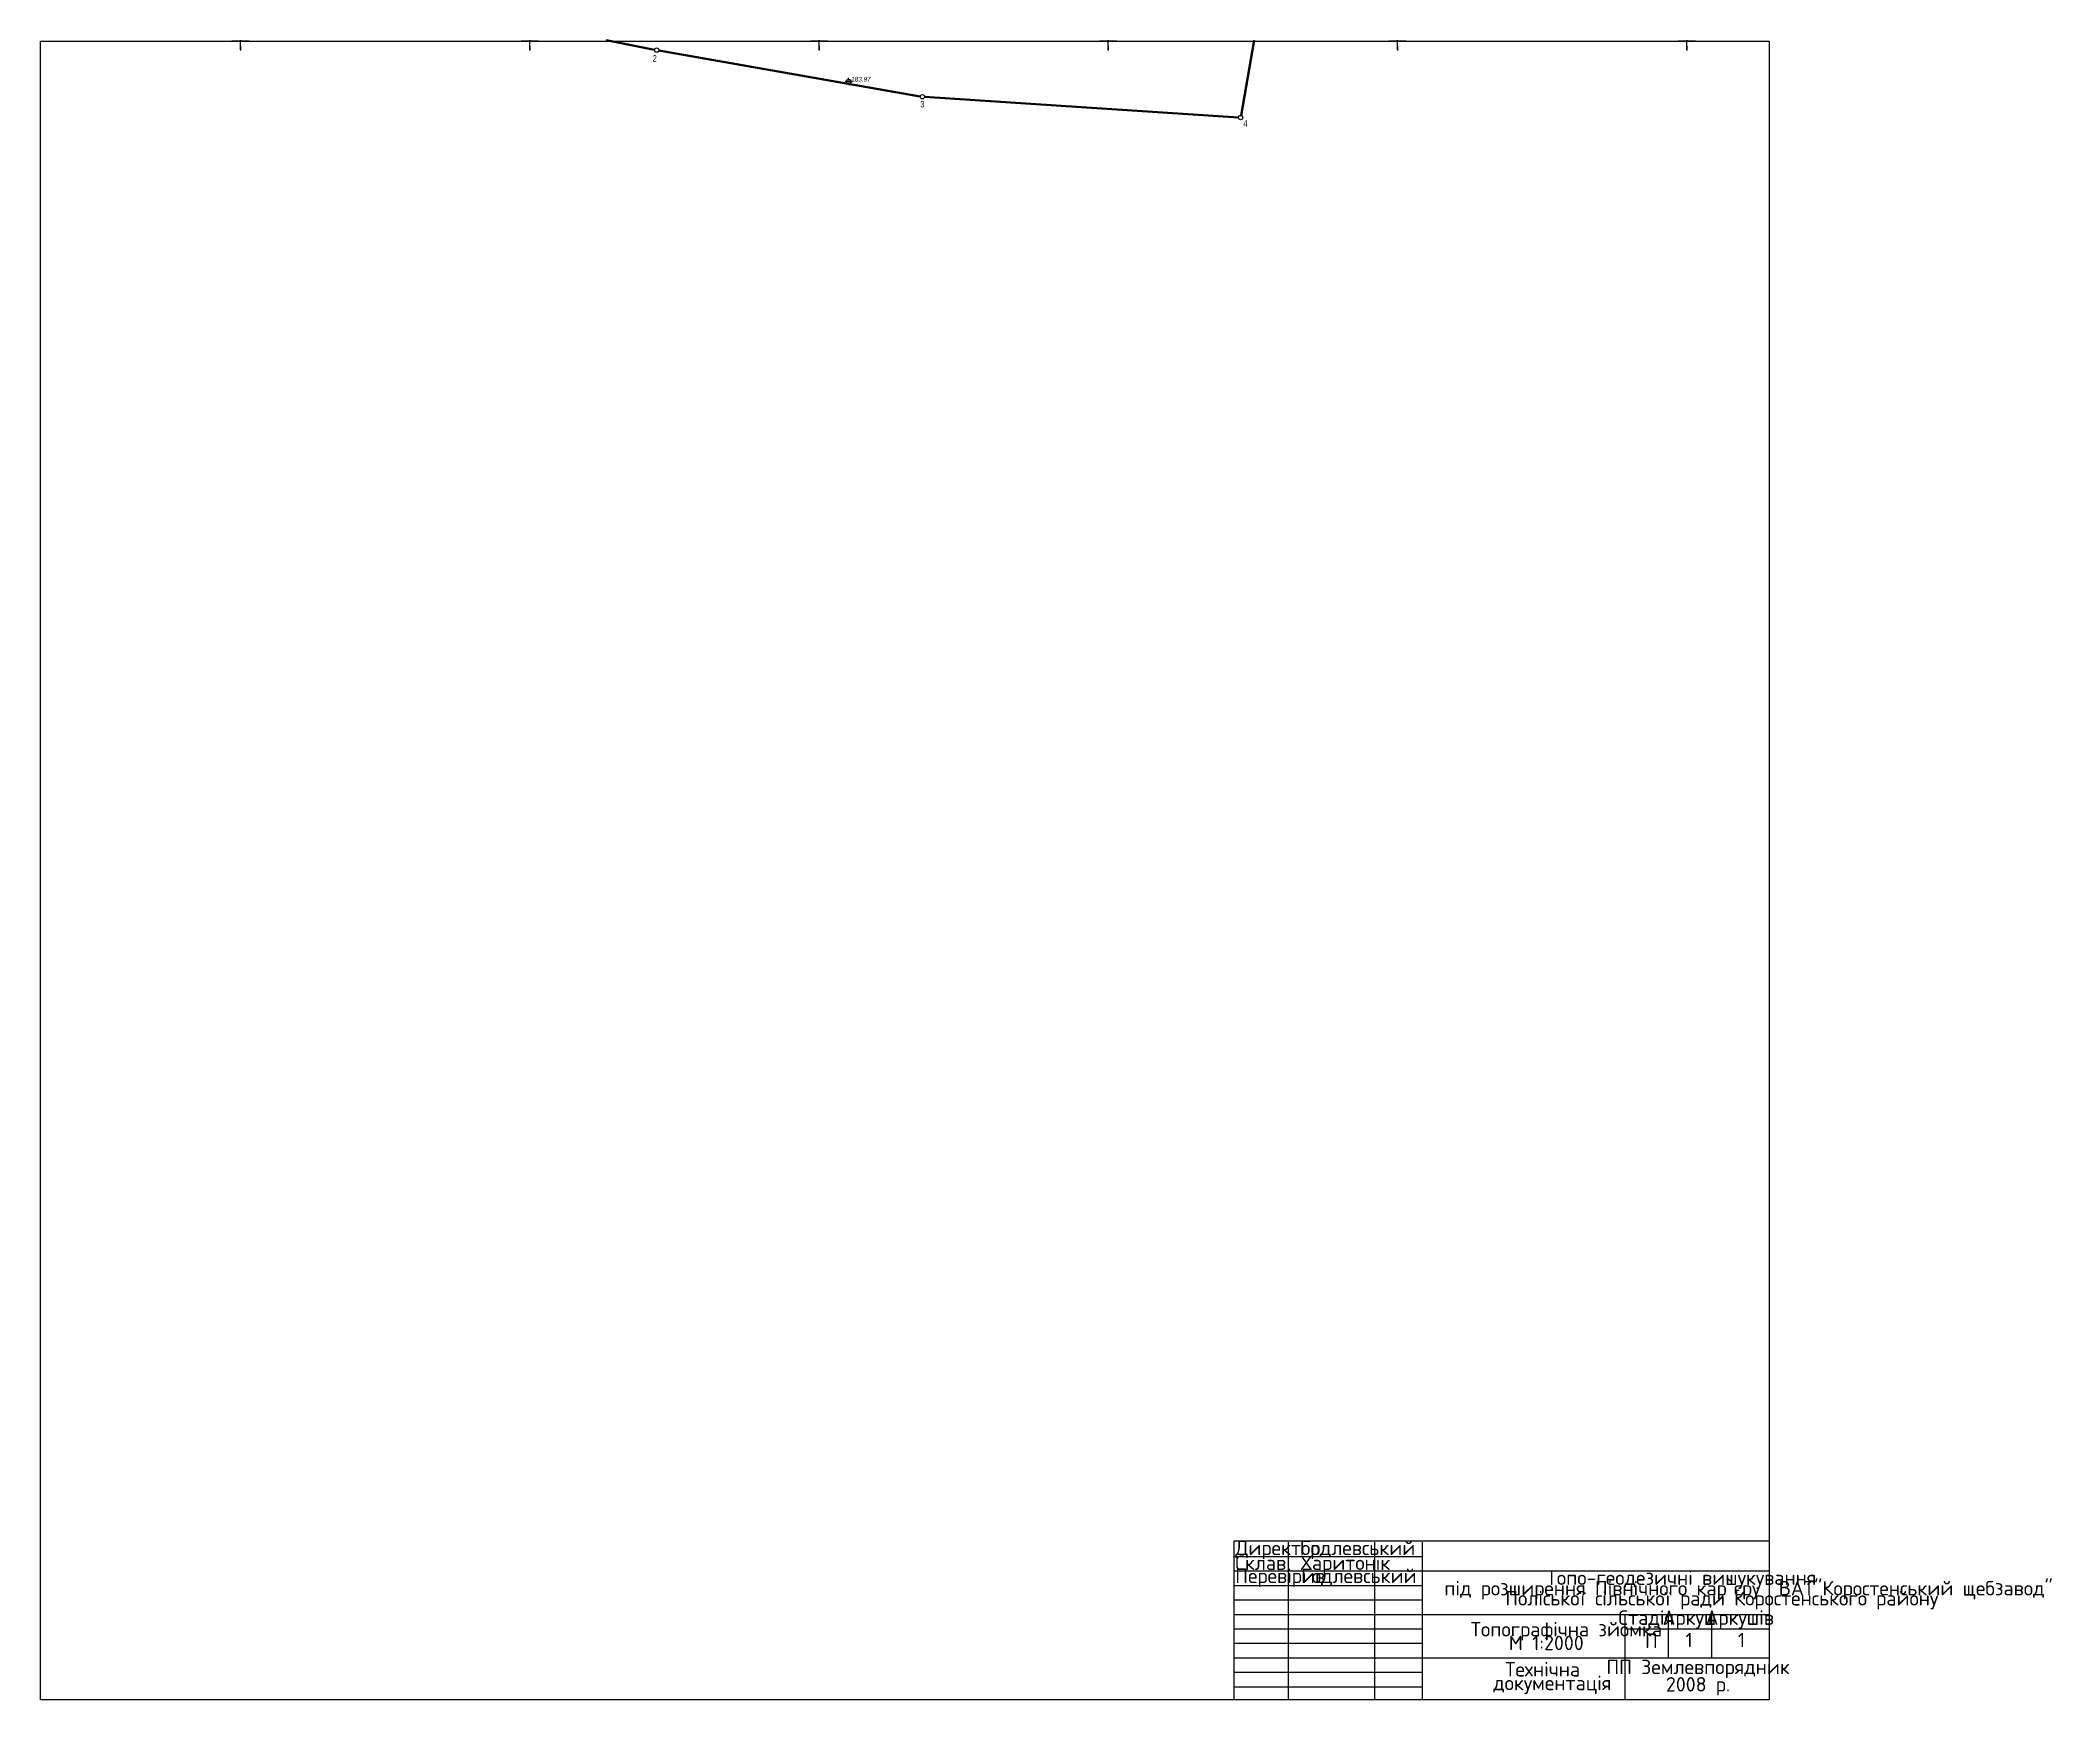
# Paper-space layout 'Layout1' of a CAD drawing. Header units: millimetres. Extents: x 0 to 695, y 0 to 574.
# The model-space entities are those that its viewports show. They can reach past a viewport. Long polylines and large blocks are cut down to what shows.
import ezdxf
from ezdxf.enums import TextEntityAlignment as Align

# ---------------------------------------------------------------- set-up
doc = ezdxf.new("R2010")
doc.units = ezdxf.units.MM
doc.header["$LTSCALE"] = 2
doc.header["$PDMODE"] = 32
doc.header["$PDSIZE"] = 0.3
doc.linetypes.add('DASHED2', pattern=[9.525, 6.35, -3.175])
doc.layers.add('Layer1', color=7, linetype='Continuous', plot=False)
for name, color, linetype in [('ВЫСОТЫ', 7, 'Continuous'), ('Гран1', 7, 'Continuous'), ('Гірничий відвід', 7, 'Continuous'), ('ИМЕНА', 7, 'Continuous'), ('кресты', 7, 'Continuous'), ('нвскр.бровка', 7, 'Continuous'), ('ПИКЕТЫ', 7, 'Continuous'), ('ПУНКТЫ', 7, 'Continuous'), ('РЕЛЬЕФ', 7, 'Continuous'), ('ТОКА_СТ', 1, 'Continuous')]:
    doc.layers.add(name, color=color, linetype=linetype)
doc.layers.get('Layer1').off()
doc.layers.get('Layer1').freeze()
doc.styles.add('Bodex1', font='isocpeur.ttf', dxfattribs={"height": 1.9})
doc.styles.add('grad', font='grad.shx')
doc.styles.add('universw', font='universw.shx', dxfattribs={"oblique": 10})
doc.styles.add('user', font='symeteo.shx', dxfattribs={"height": 2.5})

# ---------------------------------------------------------------- blocks, each defined once
blk = doc.blocks.new('piket')
at = {"layer": 'ПИКЕТЫ', "linetype": 'Continuous'}
h = blk.add_hatch(color=7, dxfattribs=at)
edge = h.paths.add_edge_path()
edge.add_arc((0, 0), 0.3, 0, 360)
at = {"layer": 'ПИКЕТЫ', "color": 7, "linetype": 'Continuous'}
blk.add_circle((0, 0), 0.3, dxfattribs=at)
at = {"layer": 'ВЫСОТЫ', "style": 'universw', "oblique": 6}
blk.add_attdef('H', (1.88, -0.23), '', height=2, dxfattribs=at)
at = {"layer": 'ИМЕНА', "style": 'universw', "oblique": 10}
blk.add_attdef('NAME', text='', height=2, dxfattribs=at).set_placement((0, 2.37), align=Align.CENTER)
at = {"layer": 'ТОКА_СТ', "style": 'universw', "oblique": 6, "flags": 1}
blk.add_attdef('POINT', text='', height=2, dxfattribs=at).set_placement((0, -2.79), align=Align.CENTER)
blk = doc.blocks.new('5_1')
at = {"linetype": 'Continuous'}
h = blk.add_hatch(color=7, dxfattribs=at)
edge = h.paths.add_edge_path()
edge.add_arc((0, 0), 0.0588, 0, 360)
at = {"color": 7, "linetype": 'Continuous'}
for p, q in [((-0.75, 0), (-1.25, 0)), ((0, 0.75), (0, 1.25)), ((0.75, 0), (1.25, 0)), ((0, -0.75), (0, -1.25))]:
    blk.add_line(p, q, dxfattribs=at)
for radius in [0.75, 0.0588]:
    blk.add_circle((0, 0), radius, dxfattribs=at)
at = {"color": 7, "linetype": 'Continuous', "style": 'grad', "oblique": 10, "width": 0.7}
blk.add_attdef('P37', text='', height=2.5, dxfattribs=at).set_placement((-2, 0), align=Align.MIDDLE_RIGHT)
at = {"color": 7, "linetype": 'Continuous', "style": 'user', "flags": 8}
blk.add_attdef('ddddd', text='', height=2.5, dxfattribs=at).set_placement((2, 0), align=Align.MIDDLE_LEFT)
at = {"color": 7, "linetype": 'Continuous', "style": 'grad', "oblique": 10, "width": 0.7}
blk.add_attdef('P4', (2, 0.7), '', height=2.5, dxfattribs=at)
blk.add_attdef('P69', text='', height=2.5, dxfattribs=at).set_placement((2, -0.7), align=Align.TOP_LEFT)

msp = doc.modelspace()

# ---------------------------------------------------------------- linework, layer by layer
at = {"layer": 'Гірничий відвід', "color": 7, "linetype": 'Continuous', "lineweight": 40}
for points in [[(3233939.2, 5635419.2), (3233891.8, 5635148.7)], [(3233299.7, 5635230.7), (3233486.3, 5635194.2)], [(3233489.3, 5635193.6), (3233670, 5635161.9)], [(3233890, 5635147.4), (3233673, 5635161.6)]]:
    msp.add_lwpolyline(points, dxfattribs=at)
at = {"layer": 'кресты'}
for p, q in [((3233200, 5635200), (3233194, 5635200)), ((3233200, 5635200.3), (3233200, 5635206.3)), ((3233206, 5635200), (3233200, 5635200)), ((3233200, 5635194), (3233200, 5635200)), ((3233400, 5635200), (3233394, 5635200)), ((3233400, 5635200.3), (3233400, 5635206.3)), ((3233406, 5635200), (3233400, 5635200)), ((3233400, 5635194), (3233400, 5635200)), ((3233600, 5635200), (3233594, 5635200)), ((3233600, 5635200.3), (3233600, 5635206.3)), ((3233606, 5635200), (3233600, 5635200)), ((3233600, 5635194), (3233600, 5635200)), ((3233800, 5635200), (3233794, 5635200)), ((3233800, 5635200.3), (3233800, 5635206.3)), ((3233806, 5635200), (3233800, 5635200)), ((3233800, 5635194), (3233800, 5635200)), ((3234000, 5635200), (3233994, 5635200)), ((3234000, 5635200.3), (3234000, 5635206.3)), ((3234006, 5635200), (3234000, 5635200)), ((3234000, 5635194), (3234000, 5635200)), ((3234200, 5635200), (3234194, 5635200)), ((3234200, 5635200.3), (3234200, 5635206.3)), ((3234206, 5635200), (3234200, 5635200)), ((3234200, 5635194), (3234200, 5635200))]:
    msp.add_line(p, q, dxfattribs=at)
at = {"layer": 'кресты', "color": 7, "linetype": 'Continuous'}
for p, q in [((3233197, 5635200), (3233203, 5635200)), ((3233197, 5635200), (3233203, 5635200)), ((3233197, 5635200), (3233200, 5635200)), ((3233200, 5635197), (3233200, 5635203)), ((3233200, 5635197), (3233200, 5635203)), ((3233200, 5635203), (3233200, 5635200)), ((3233200, 5635196.7), (3233200, 5635193.7)), ((3233203.3, 5635200), (3233206.3, 5635200)), ((3233397, 5635200), (3233403, 5635200)), ((3233397, 5635200), (3233400, 5635200)), ((3233400, 5635197), (3233400, 5635203)), ((3233400, 5635203), (3233400, 5635200)), ((3233400, 5635196.7), (3233400, 5635193.7)), ((3233403.3, 5635200), (3233406.3, 5635200)), ((3233597, 5635200), (3233603, 5635200)), ((3233597, 5635200), (3233600, 5635200)), ((3233600, 5635197), (3233600, 5635203)), ((3233600, 5635203), (3233600, 5635200)), ((3233600, 5635196.7), (3233600, 5635193.7)), ((3233603.3, 5635200), (3233606.3, 5635200)), ((3233797, 5635200), (3233803, 5635200)), ((3233797, 5635200), (3233803, 5635200)), ((3233797, 5635200), (3233800, 5635200)), ((3233800, 5635197), (3233800, 5635203)), ((3233800, 5635197), (3233800, 5635203)), ((3233800, 5635203), (3233800, 5635200)), ((3233800, 5635196.7), (3233800, 5635193.7)), ((3233803.3, 5635200), (3233806.3, 5635200)), ((3233997, 5635200), (3234003, 5635200)), ((3233997, 5635200), (3234003, 5635200)), ((3233997, 5635200), (3234000, 5635200)), ((3234000, 5635197), (3234000, 5635203)), ((3234000, 5635197), (3234000, 5635203)), ((3234000, 5635203), (3234000, 5635200)), ((3234000, 5635196.7), (3234000, 5635193.7)), ((3234003.3, 5635200), (3234006.3, 5635200)), ((3234197, 5635200), (3234203, 5635200)), ((3234197, 5635200), (3234203, 5635200)), ((3234197, 5635200), (3234200, 5635200)), ((3234200, 5635197), (3234200, 5635203)), ((3234200, 5635197), (3234200, 5635203)), ((3234200, 5635203), (3234200, 5635200)), ((3234200, 5635196.7), (3234200, 5635193.7)), ((3234203.3, 5635200), (3234206.3, 5635200))]:
    msp.add_line(p, q, dxfattribs=at)
at = {"layer": 'кресты', "linetype": 'Continuous'}
for p, q in [((3233397, 5635200), (3233403, 5635200)), ((3233400, 5635197), (3233400, 5635203)), ((3233597, 5635200), (3233603, 5635200)), ((3233600, 5635197), (3233600, 5635203))]:
    msp.add_line(p, q, dxfattribs=at)
at = {"layer": 'кресты', "color": 7, "linetype": 'DASHED2', "lineweight": 20}
msp.add_point((3233620.5, 5635172.2, 184), dxfattribs=at)
at = {"layer": 'нвскр.бровка', "color": 7}
for centre in [(3233487.8, 5635193.9), (3233671.5, 5635161.7), (3233891.5, 5635147.3)]:
    msp.add_circle(centre, 1.51, dxfattribs=at)

# ---------------------------------------------------------------- block references
at = {"layer": 'ПИКЕТЫ', "color": 4}
ref = msp.add_blockref('piket', (3233620.5, 5635172.2, 184), dxfattribs=dict(at, xscale=1.6, yscale=1.6, zscale=1.6))
ref.add_attrib('H', '183.97', (3233622.1, 5635172.2, -110.4), dxfattribs={"layer": 'ВЫСОТЫ', "height": 3.2, "style": 'universw', "oblique": 6})
ref = msp.add_blockref('piket', (3233620.5, 5635172.2, 184), dxfattribs=dict(at, xscale=1.6, yscale=1.6, zscale=1.6))
ref.add_attrib('H', '183.97', (3233622.1, 5635172.2, -110.4), dxfattribs={"layer": 'ВЫСОТЫ', "height": 3.2, "style": 'universw', "oblique": 6})
ref = msp.add_blockref('piket', (3233620.5, 5635172.2, 184), dxfattribs=dict(at, xscale=1.6, yscale=1.6, zscale=1.6))
ref.add_attrib('H', '183.97', (3233622.1, 5635172.2, -110.4), dxfattribs={"layer": 'ВЫСОТЫ', "height": 3.2, "style": 'universw', "oblique": 6})
ref = msp.add_blockref('piket', (3233620.5, 5635172.2, 184), dxfattribs=dict(at, xscale=1.6, yscale=1.6, zscale=1.6))
ref.add_attrib('H', '183.97', (3233622.1, 5635172.2, -110.4), dxfattribs={"layer": 'ВЫСОТЫ', "height": 3.2, "style": 'universw', "oblique": 6})
ref = msp.add_blockref('piket', (3233620.5, 5635172.2, 184), dxfattribs=dict(at, xscale=1.6, yscale=1.6, zscale=1.6))
ref.add_attrib('H', '183.97', (3233622.1, 5635172.2, -110.4), dxfattribs={"layer": 'ВЫСОТЫ', "height": 3.2, "style": 'universw', "oblique": 6})
ref = msp.add_blockref('piket', (3233620.5, 5635172.2, 184), dxfattribs=dict(at, xscale=1.6, yscale=1.6, zscale=1.6))
ref.add_attrib('H', '183.97', (3233622.1, 5635172.2, -110.4), dxfattribs={"layer": 'ВЫСОТЫ', "height": 3.2, "style": 'universw', "oblique": 6})
ref = msp.add_blockref('piket', (3233620.5, 5635172.2, 184), dxfattribs=dict(at, xscale=1.6, yscale=1.6, zscale=1.6))
ref.add_attrib('H', '183.97', (3233622.1, 5635172.2, -110.4), dxfattribs={"layer": 'ВЫСОТЫ', "height": 3.2, "style": 'universw', "oblique": 6})
ref = msp.add_blockref('piket', (3233620.5, 5635172.2, 184), dxfattribs=dict(at, xscale=1.6, yscale=1.6, zscale=1.6))
ref.add_attrib('H', '183.97', (3233622.1, 5635172.2, -110.4), dxfattribs={"layer": 'ВЫСОТЫ', "height": 3.2, "style": 'universw', "oblique": 6})
at = {"layer": 'ПУНКТЫ', "color": 7, "linetype": 'Continuous', "xscale": 2, "yscale": 2, "zscale": 2, "rotation": 0.982932777762484}
msp.add_blockref('5_1', (3233620.5, 5635172.2, 184), dxfattribs=at)

# ---------------------------------------------------------------- texts
at = {"layer": 'ИМЕНА', "color": 0, "style": 'grad', "width": 0.7}
for tag, p in [('2', (3233487.8, 5635186)), ('3', (3233672.8, 5635154.3)), ('4', (3233896.2, 5635140.9))]:
    msp.add_attdef(tag, text='', height=4.5, dxfattribs=at).set_placement(p, align=Align.RIGHT)

psp = doc.layouts.get("Layout1")

# ---------------------------------------------------------------- linework, layer by layer
at = {"layer": 'Гран1', "color": 7}
psp.add_lwpolyline([(412.83, 55.14), (597.83, 55.14), (597.83, 0.14), (412.83, 0.14)], close=True, dxfattribs=at)
for points in [[(412.83, 49.66), (477.83, 49.66)], [(431.5, 54.66), (431.5, 0.15)], [(461.37, 54.66), (461.37, 0.17)], [(477.83, 54.66), (477.83, 0.15)], [(412.83, 44.66), (477.83, 44.66)], [(477.83, 44.66), (597.83, 44.66)], [(412.83, 39.66), (477.83, 39.66)], [(412.83, 34.66), (477.83, 34.66)], [(412.83, 29.66), (477.83, 29.66)], [(477.83, 29.66), (597.83, 29.66)], [(547.83, 29.66), (547.83, 0.14)], [(562.83, 29.66), (562.83, 14.66)], [(577.83, 29.66), (577.83, 14.66)], [(412.83, 24.66), (477.83, 24.66)], [(547.83, 24.66), (597.83, 24.66)], [(412.83, 19.66), (477.83, 19.66)], [(412.83, 14.66), (477.83, 14.66)], [(477.83, 14.66), (597.83, 14.66)], [(412.83, 9.66), (477.83, 9.66)], [(412.83, 4.66), (477.83, 4.66)]]:
    psp.add_lwpolyline(points, dxfattribs=at)
at = {"layer": 'РЕЛЬЕФ', "color": 7, "linetype": 'Continuous'}
psp.add_lwpolyline([(0.12, 573.53), (597.84, 573.53), (597.84, 0.14), (0.12, 0.14)], close=True, dxfattribs=at)

# ---------------------------------------------------------------- texts
at = {"layer": 'Гран1', "color": 7, "style": 'Bodex1'}
for s, p in [('Директор', (413.25, 50.14)), ('Склав', (413.19, 45.01)), ('Харитонік', (435.84, 45.01)), ('Годлевський', (435.51, 50.14)), ('Перевірив', (413.19, 40.49)), ('Годлевський', (435.95, 40.49)), ('під розширення Північного кар`єру  ВАТ"Коростенський щебзавод"', (485.45, 36.2)), ('Топо-геодезичні вишукування', (520.84, 39.84)), ('Поліської сільської ради Коростенського району', (506.55, 32.72)), ('Топографічна зйомка', (494.62, 22.02)), (' М 1:2000', (504.56, 17.28)), ('П', (554.85, 18.02)), ('1', (568.85, 18.29)), ('1', (586.97, 18.29)), ('документація', (502.37, 3.44)), ('Технічна', (506.53, 8.18))]:
    psp.add_text(s, height=5, dxfattribs=at).set_placement(p)
for s, p in [('Стадія', (555.27, 26.03)), ('Аркуш', (570.22, 26.03)), ('Аркушів', (587.59, 26.03)), ('ПП Землевпорядник', (573.2, 8.99)), ('2008 р.', (573.2, 2.98))]:
    psp.add_text(s, height=5, dxfattribs=at).set_placement(p, align=Align.CENTER)

# ---------------------------------------------------------------- viewports
at = {"layer": 'Layer1', "color": 7, "linetype": 'Continuous'}
psp.add_viewport(center=(298.98, 315.19), size=(597.82, 517.426), view_center_point=(3233659.33, 5634683.32), view_height=1034.852, dxfattribs=at)

doc.saveas('drawing.dxf')
